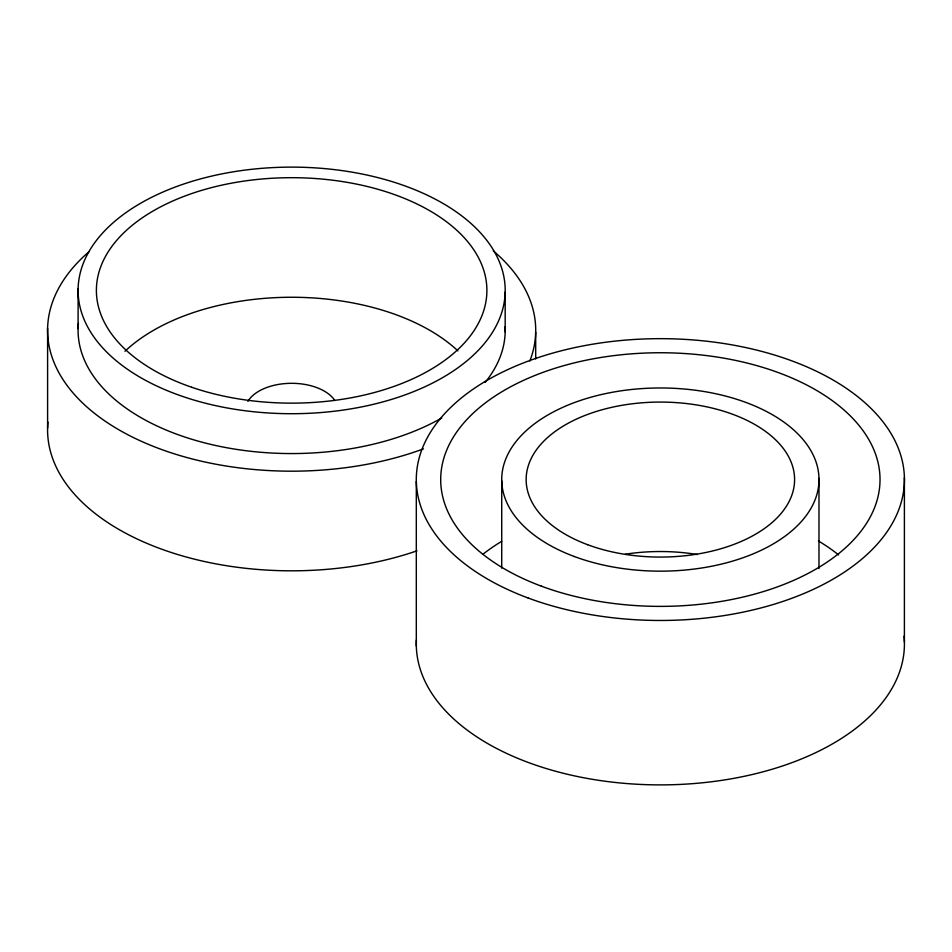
<?xml version="1.0" encoding="UTF-8"?>
<svg xmlns="http://www.w3.org/2000/svg" width="952" height="952" viewBox="0 0 952 952"><rect width="100%" height="100%" fill="white"/><g stroke="black" fill="none" stroke-linecap="round" stroke-linejoin="round"><path stroke-width="1.43" d="M904.4 477.642L904.4 642.041M818.982 478.32L818.982 568.582M535.69 332.2L535.69 358.963M505.179 292.097A213.557 123.296 0 0 1 182.344 396.341A213.557 123.296 0 0 1 187.401 182.808A213.557 123.296 0 0 1 505.179 292.097L505.179 331.962M501.728 480.82L501.728 568.13M416.31 481.498L416.31 645.896M78.1 288.73L78.1 328.583M47.6 328.345L47.6 427.983M493.231 250.828A244.069 140.908 0 0 1 529.824 361.034M423.485 448.856A244.069 140.908 0 0 1 116.989 428.697A244.069 140.908 0 0 1 89.5 251.304M416.964 550.827A244.069 140.908 0 0 1 165.41 550.506A244.069 140.908 0 0 1 47.957 422.081M505.119 326.798A213.557 123.296 0 0 1 485.258 382.287M441.764 417.964A213.557 123.296 0 0 1 203.906 442.68A213.557 123.296 0 0 1 78.409 323.418M247.901 401.387A46.208 26.68 0 0 1 290.824 383.311A46.208 26.68 0 0 1 334.83 400.506M124.962 351.276A195.255 112.729 0 0 1 457.912 350.883M482.914 554.278A219.662 126.818 0 0 1 501.728 541.307M818.411 540.962A219.662 126.818 0 0 1 838.617 554.921M625.202 554.231A134.232 77.505 0 0 1 697.399 554.54M904.043 636.15A244.069 140.908 0 0 1 663.699 784.876A244.069 140.908 0 0 1 416.393 639.994M191.709 387.262A195.255 112.729 0 0 0 486.877 291.955A195.255 112.729 0 0 0 196.338 192.03A195.255 112.729 0 0 0 191.709 387.262M574.377 556.539A158.639 91.594 0 0 0 818.803 484.068A158.639 91.594 0 0 0 587.884 398.091A158.639 91.594 0 0 0 574.377 556.539M587.61 544.699A134.232 77.505 0 0 0 794.432 483.378A134.232 77.505 0 0 0 599.034 410.633A134.232 77.505 0 0 0 587.61 544.699M541.319 586.146A219.662 126.818 0 0 0 879.755 485.794A219.662 126.818 0 0 0 560.002 366.758A219.662 126.818 0 0 0 541.319 586.146M528.086 597.987A244.069 140.908 0 0 0 904.126 486.496A244.069 140.908 0 0 0 548.852 354.227A244.069 140.908 0 0 0 528.086 597.987"/></g></svg>
